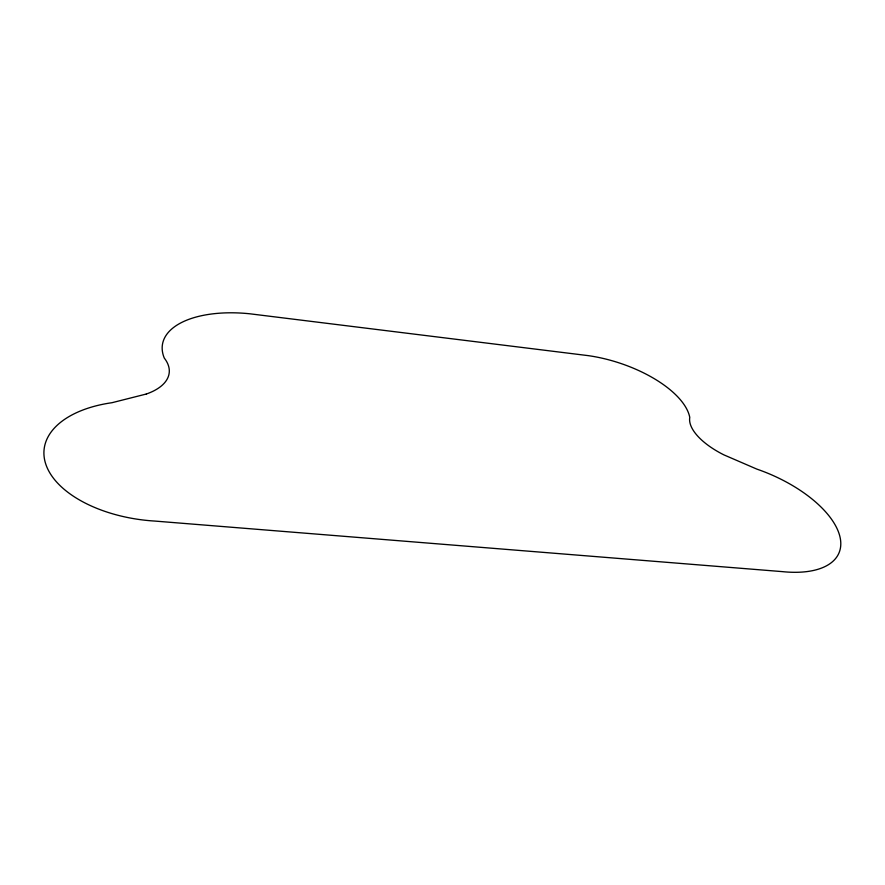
<?xml version="1.0" encoding="UTF-8"?>
<svg xmlns="http://www.w3.org/2000/svg" width="885" height="885" viewBox="0 0 885 885"><rect width="100%" height="100%" fill="white"/><g stroke="black" fill="none" stroke-linecap="round" stroke-linejoin="round"><path stroke-width="1.33" d="M146.324 394.024L111.986 402.708A108.092 59.372 6.3 0 0 46.108 465.09A108.092 59.372 6.3 0 0 154.676 521.055L782.406 571.633A95.58 46.108 22.6 0 0 839.843 536.31A95.58 46.108 22.6 0 0 756.896 469.127L723.963 454.901A58.001 25.521 21 0 1 689.769 417.41A86.852 39.537 18.1 0 0 588.403 355.659L250.001 313.81A94.109 45.434 9.9 0 0 164.311 358.115A67.271 32.845 6.1 0 1 146.324 394.024"/></g></svg>
